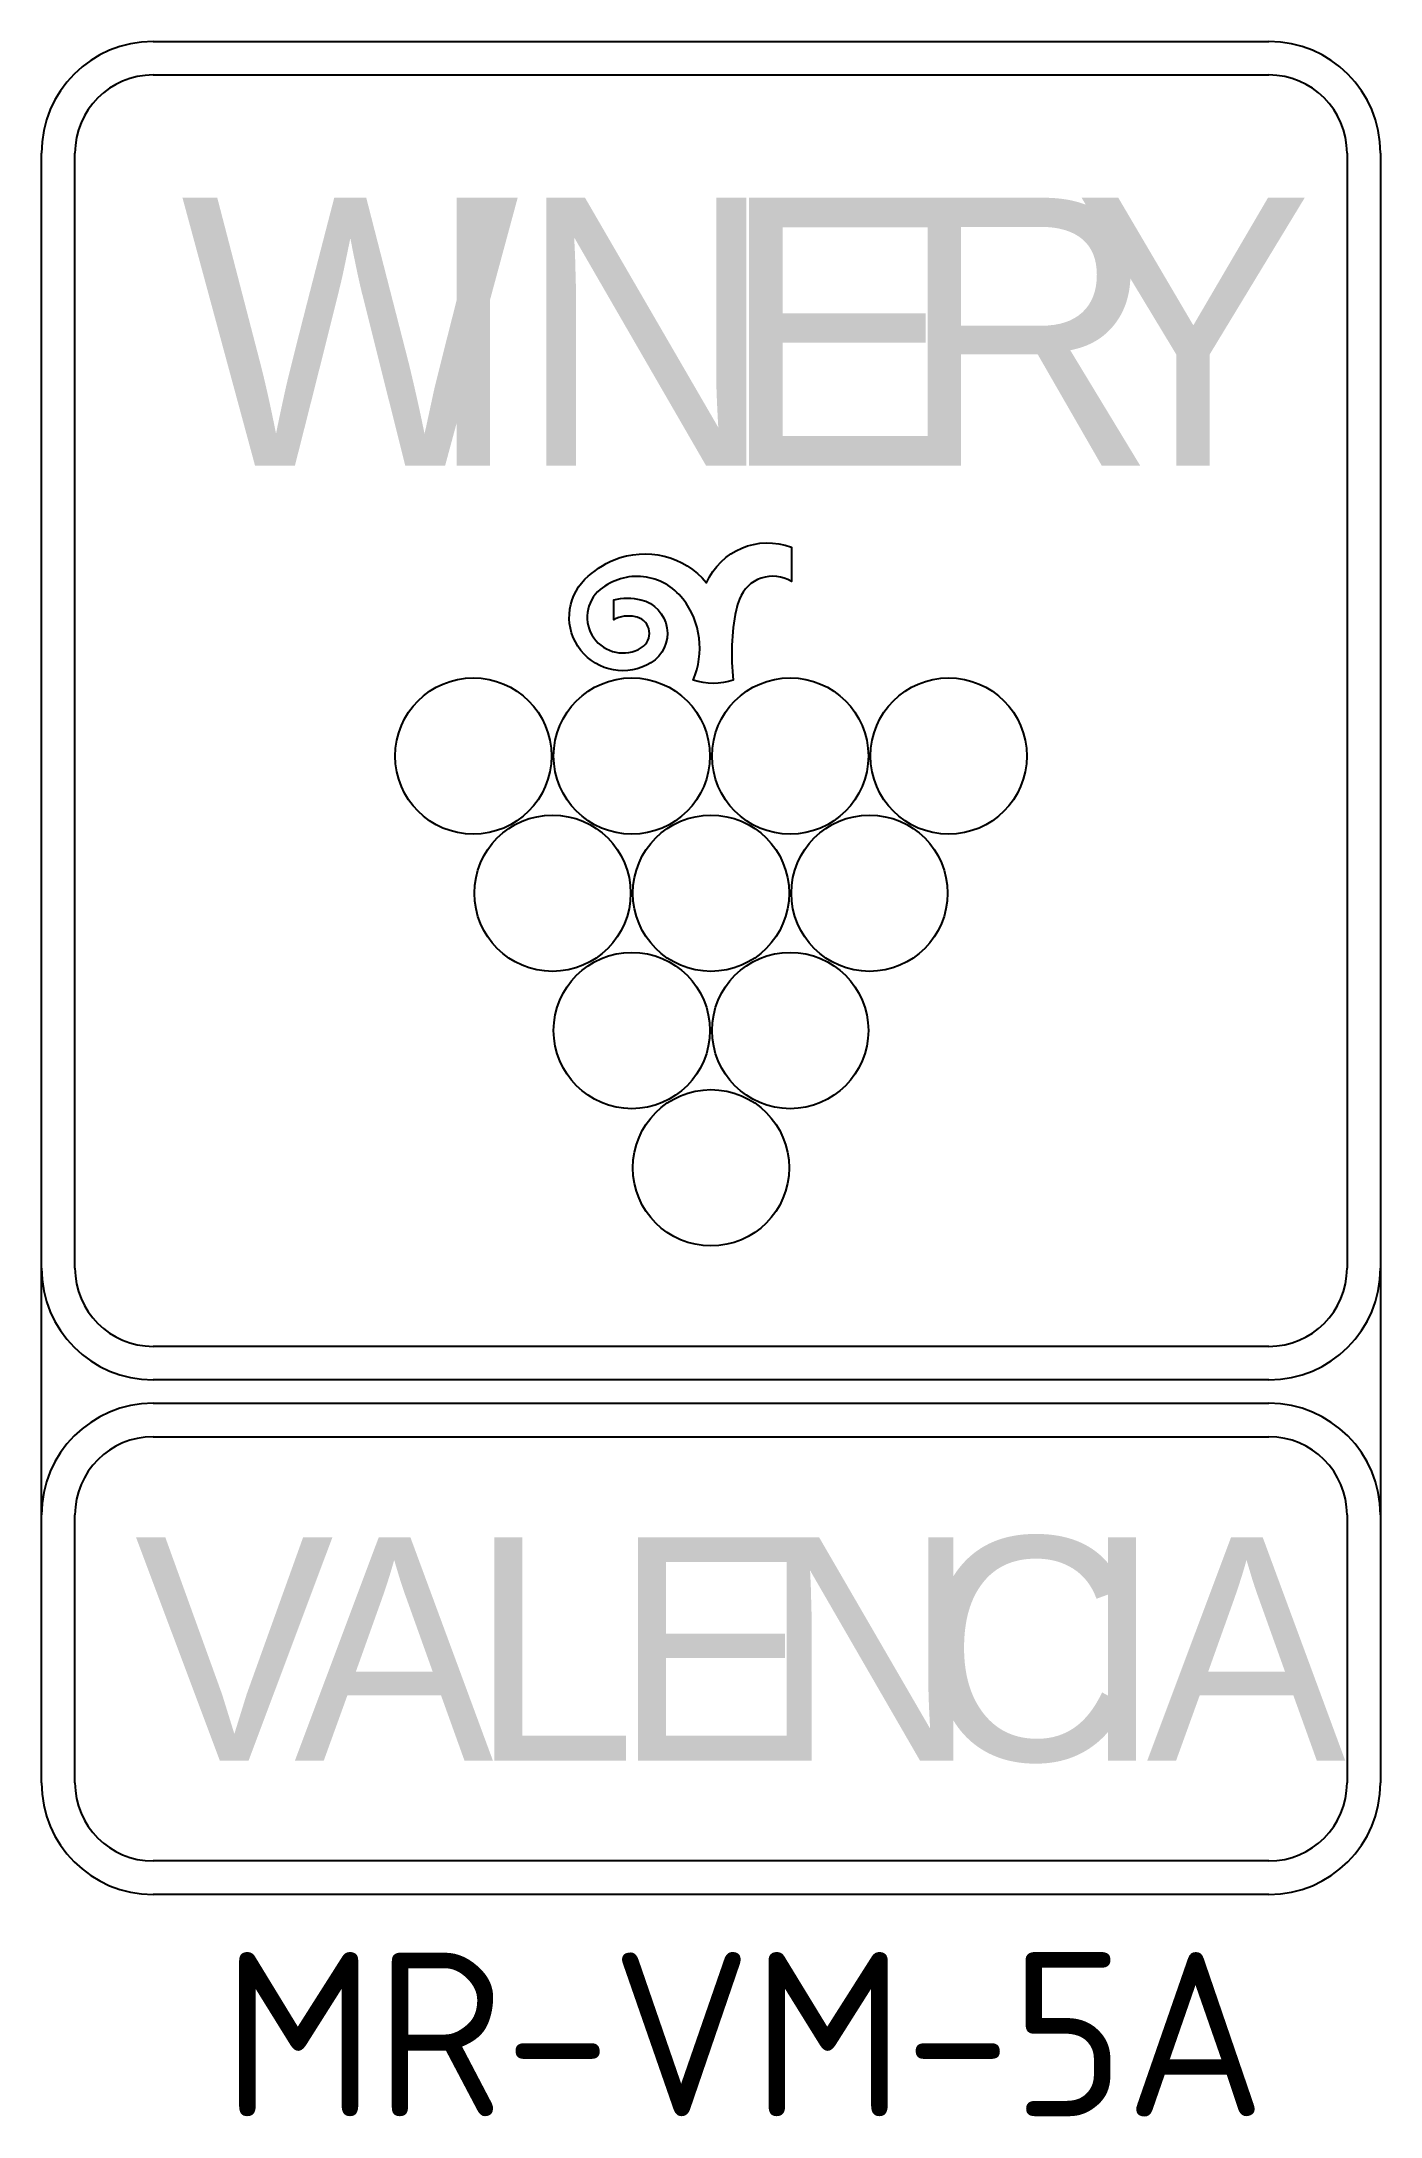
# Model space of a CAD drawing. Extents: x 0.8 to 21.2, y 0.2 to 31.8.
import ezdxf
from ezdxf.enums import TextEntityAlignment as Align

# ---------------------------------------------------------------- set-up
doc = ezdxf.new("R2010")
doc.units = 0
for name, color, linetype in [('L18', 4, 'CONTINUOUS'), ('L25', 1, 'CONTINUOUS'), ('T25', 1, 'CONTINUOUS')]:
    doc.layers.add(name, color=color, linetype=linetype)
doc.styles.add('CSERIES', font='Cseries.shx')
doc.styles.add('ISO', font='iso3098b.shx')

msp = doc.modelspace()

# ---------------------------------------------------------------- linework, layer by layer
at = {"layer": 'L25'}
for p, q in [((2.526, 31.782), (19.526, 31.782)), ((2.526, 31.272), (19.526, 31.272)), ((0.826, 13.099), (0.826, 30.082)), ((1.336, 13.099), (1.336, 30.082)), ((20.716, 30.082), (20.716, 13.099)), ((21.226, 30.082), (21.226, 13.099)), ((0.826, 9.342), (0.826, 13.099)), ((21.226, 13.099), (21.226, 9.342)), ((19.526, 11.909), (2.526, 11.909)), ((19.526, 11.399), (2.526, 11.399)), ((2.526, 11.042), (19.526, 11.042)), ((2.526, 10.532), (19.526, 10.532)), ((0.826, 5.262), (0.826, 9.342)), ((1.336, 5.262), (1.336, 9.342)), ((20.716, 9.342), (20.716, 5.262)), ((21.226, 9.342), (21.226, 5.262)), ((19.526, 4.072), (2.526, 4.072)), ((19.526, 3.562), (2.526, 3.562))]:
    msp.add_line(p, q, dxfattribs=at)
msp.add_lwpolyline([(10.109, 22.318, -0.888502), (9.106, 23.591, -0.099113), (9.551, 23.887, -0.328074), (10.958, 23.537, -0.398025), (12.25, 24.081), (12.25, 23.557, 0.467521), (11.459, 23.291, 0.043796), (11.408, 23.12, 0.078781), (11.366, 22.056, -0.165095), (10.754, 22.056, 0.27393), (10.597, 23.294, 0.421759), (9.338, 23.434, 0.93339), (9.967, 22.55, 0.656673), (9.902, 23.013, 0.098358), (9.703, 23.028, 0.102338), (9.547, 22.974), (9.547, 23.28, -0.117503), (9.957, 23.28, -0.668601)], format="xyb", close=True, dxfattribs=at)
for centre in [(7.405, 20.9), (9.819, 20.9), (12.233, 20.9), (14.647, 20.9), (8.612, 18.81), (11.026, 18.81), (13.44, 18.81), (9.819, 16.719), (12.233, 16.719), (11.026, 14.629)]:
    msp.add_circle(centre, 1.19, dxfattribs=at)
for centre, radius, start, end in [((2.526, 30.082), 1.7, 90, 180), ((19.526, 30.082), 1.7, 0, 90), ((2.526, 30.082), 1.19, 90, 180), ((19.526, 30.082), 1.19, 0, 90), ((2.526, 13.099), 1.7, 180, 270), ((2.526, 13.099), 1.19, 180, 270), ((19.526, 13.099), 1.7, 270, 0), ((19.526, 13.099), 1.19, 270, 0), ((2.526, 9.342), 1.7, 90, 180), ((19.526, 9.342), 1.7, 0, 90), ((2.526, 9.342), 1.19, 90, 180), ((19.526, 9.342), 1.19, 0, 90), ((2.526, 5.262), 1.7, 180, 270), ((2.526, 5.262), 1.19, 180, 270), ((19.526, 5.262), 1.7, 270, 360), ((19.526, 5.262), 1.19, 270, 0)]:
    msp.add_arc(centre, radius, start, end, dxfattribs=at)

# ---------------------------------------------------------------- texts
at = {"layer": 'L18', "style": 'CSERIES'}
for s, p in [('V', (2.246, 5.602)), ('A', (4.679, 5.602)), ('L', (7.353, 5.602)), ('E', (9.542, 5.602)), ('N', (11.807, 5.602)), ('C', (14.22, 5.602)), ('I', (16.656, 5.602)), ('A', (17.664, 5.602))]:
    msp.add_text(s, height=3.4, dxfattribs=at).set_placement(p)
at = {"layer": 'L25', "style": 'CSERIES'}
for s, p in [('W', (2.95, 25.322)), ('I', (6.649, 25.322)), ('N', (8.068, 25.322)), ('E', (11.159, 25.322)), ('R', (13.878, 25.322)), ('Y', (16.552, 25.322))]:
    msp.add_text(s, height=4.08, dxfattribs=at).set_placement(p)
at = {"layer": 'T25', "style": 'ISO'}
msp.add_text('MR-VM-5A', height=2.5, dxfattribs=at).set_placement((11.53, 0.185), align=Align.CENTER)

doc.saveas('drawing.dxf')
